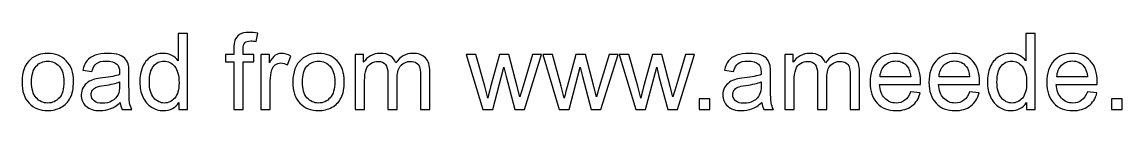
# Model space of a CAD drawing. Header units: millimetres. Extents: x -757 to 1128, y -558 to 127.
# Drawn here: x 212.5 to 667.1, y -557.7 to -525.4 of the extents above; entities that cross this region are included whole.
import ezdxf

# ---------------------------------------------------------------- set-up
doc = ezdxf.new("R2010")
doc.units = ezdxf.units.MM
doc.header["$MEASUREMENT"] = 0
doc.layers.add('Layer 1', color=7, linetype='Continuous')

msp = doc.modelspace()

# ---------------------------------------------------------------- linework, layer by layer
at = {"layer": 'Layer 1', "color": 250}
for points, knots in [([(277.2852, -557.258), (277.2852, -557.258), (277.2852, -554.3763), (277.2852, -554.3763), (277.2852, -554.3763), (275.848, -556.616), (273.7323, -557.7395), (270.9381, -557.7395), (270.9381, -557.7395), (269.1288, -557.7395), (267.4654, -557.2434), (265.9552, -556.2439), (265.9552, -556.2439), (264.4377, -555.2517), (263.2632, -553.8583), (262.4242, -552.0781), (262.4242, -552.0781), (261.5925, -550.2907), (261.1766, -548.2407), (261.1766, -545.9207), (261.1766, -545.9207), (261.1766, -543.6591), (261.556, -541.609), (262.3074, -539.7632), (262.3074, -539.7632), (263.0662, -537.9247), (264.197, -536.5094), (265.7072, -535.5318), (265.7072, -535.5318), (267.2101, -534.5469), (268.9026, -534.0581), (270.763, -534.0581), (270.763, -534.0581), (272.1346, -534.0581), (273.3529, -534.3499), (274.4181, -534.9263), (274.4181, -534.9263), (275.4832, -535.5026), (276.3514, -536.2614), (277.0226, -537.1879), (277.0226, -537.1879), (277.0226, -537.1879), (277.0226, -525.9162), (277.0226, -525.9162), (277.0226, -525.9162), (277.0226, -525.9162), (280.8747, -525.9162), (280.8747, -525.9162), (280.8747, -525.9162), (280.8747, -525.9162), (280.8747, -557.258), (280.8747, -557.258), (280.8747, -557.258), (280.8747, -557.258), (277.2852, -557.258), (277.2852, -557.258)], [0, 0, 0, 0, 0.06666667, 0.06666667, 0.06666667, 0.06666667, 0.13333333, 0.13333333, 0.13333333, 0.13333333, 0.2, 0.2, 0.2, 0.2, 0.26666667, 0.26666667, 0.26666667, 0.26666667, 0.33333333, 0.33333333, 0.33333333, 0.33333333, 0.4, 0.4, 0.4, 0.4, 0.46666667, 0.46666667, 0.46666667, 0.46666667, 0.53333333, 0.53333333, 0.53333333, 0.53333333, 0.6, 0.6, 0.6, 0.6, 0.66666667, 0.66666667, 0.66666667, 0.66666667, 0.73333333, 0.73333333, 0.73333333, 0.73333333, 0.8, 0.8, 0.8, 0.8, 0.86666667, 0.86666667, 0.86666667, 0.86666667, 1, 1, 1, 1]), ([(300.0474, -557.258), (300.0474, -557.258), (300.0474, -537.5162), (300.0474, -537.5162), (300.0474, -537.5162), (300.0474, -537.5162), (296.6331, -537.5162), (296.6331, -537.5162), (296.6331, -537.5162), (296.6331, -537.5162), (296.6331, -534.5396), (296.6331, -534.5396), (296.6331, -534.5396), (296.6331, -534.5396), (300.0474, -534.5396), (300.0474, -534.5396), (300.0474, -534.5396), (300.0474, -534.5396), (300.0474, -532.1321), (300.0474, -532.1321), (300.0474, -532.1321), (300.0474, -530.6073), (300.1787, -529.4765), (300.4486, -528.7396), (300.4486, -528.7396), (300.8207, -527.7474), (301.4627, -526.9376), (302.3966, -526.3175), (302.3966, -526.3175), (303.3231, -525.6974), (304.629, -525.391), (306.307, -525.391), (306.307, -525.391), (307.394, -525.391), (308.5905, -525.5223), (309.9037, -525.7776), (309.9037, -525.7776), (309.9037, -525.7776), (309.3273, -529.1482), (309.3273, -529.1482), (309.3273, -529.1482), (308.5248, -529.0096), (307.7734, -528.9366), (307.0584, -528.9366), (307.0584, -528.9366), (305.8911, -528.9366), (305.0667, -529.1847), (304.5779, -529.6808), (304.5779, -529.6808), (304.0964, -530.1769), (303.8557, -531.1034), (303.8557, -532.4604), (303.8557, -532.4604), (303.8557, -532.4604), (303.8557, -534.5396), (303.8557, -534.5396), (303.8557, -534.5396), (303.8557, -534.5396), (308.2768, -534.5396), (308.2768, -534.5396), (308.2768, -534.5396), (308.2768, -534.5396), (308.2768, -537.5162), (308.2768, -537.5162), (308.2768, -537.5162), (308.2768, -537.5162), (303.8994, -537.5162), (303.8994, -537.5162), (303.8994, -537.5162), (303.8994, -537.5162), (303.8994, -557.258), (303.8994, -557.258), (303.8994, -557.258), (303.8994, -557.258), (300.0474, -557.258), (300.0474, -557.258)], [0, 0, 0, 0, 0.05, 0.05, 0.05, 0.05, 0.1, 0.1, 0.1, 0.1, 0.15, 0.15, 0.15, 0.15, 0.2, 0.2, 0.2, 0.2, 0.25, 0.25, 0.25, 0.25, 0.3, 0.3, 0.3, 0.3, 0.35, 0.35, 0.35, 0.35, 0.4, 0.4, 0.4, 0.4, 0.45, 0.45, 0.45, 0.45, 0.5, 0.5, 0.5, 0.5, 0.55, 0.55, 0.55, 0.55, 0.6, 0.6, 0.6, 0.6, 0.65, 0.65, 0.65, 0.65, 0.7, 0.7, 0.7, 0.7, 0.75, 0.75, 0.75, 0.75, 0.8, 0.8, 0.8, 0.8, 0.85, 0.85, 0.85, 0.85, 0.9, 0.9, 0.9, 0.9, 1, 1, 1, 1]), ([(627.5817, -557.258), (627.5817, -557.258), (627.5817, -554.3763), (627.5817, -554.3763), (627.5817, -554.3763), (626.1445, -556.616), (624.0288, -557.7395), (621.2346, -557.7395), (621.2346, -557.7395), (619.4253, -557.7395), (617.7619, -557.2434), (616.2517, -556.2439), (616.2517, -556.2439), (614.7342, -555.2517), (613.5597, -553.8583), (612.7207, -552.0781), (612.7207, -552.0781), (611.889, -550.2907), (611.4731, -548.2407), (611.4731, -545.9207), (611.4731, -545.9207), (611.4731, -543.6591), (611.8525, -541.609), (612.6039, -539.7632), (612.6039, -539.7632), (613.3627, -537.9247), (614.4935, -536.5094), (616.0037, -535.5318), (616.0037, -535.5318), (617.5066, -534.5469), (619.1991, -534.0581), (621.0595, -534.0581), (621.0595, -534.0581), (622.4311, -534.0581), (623.6494, -534.3499), (624.7146, -534.9263), (624.7146, -534.9263), (625.7797, -535.5026), (626.6479, -536.2614), (627.3191, -537.1879), (627.3191, -537.1879), (627.3191, -537.1879), (627.3191, -525.9162), (627.3191, -525.9162), (627.3191, -525.9162), (627.3191, -525.9162), (631.1712, -525.9162), (631.1712, -525.9162), (631.1712, -525.9162), (631.1712, -525.9162), (631.1712, -557.258), (631.1712, -557.258), (631.1712, -557.258), (631.1712, -557.258), (627.5817, -557.258), (627.5817, -557.258)], [0, 0, 0, 0, 0.06666667, 0.06666667, 0.06666667, 0.06666667, 0.13333333, 0.13333333, 0.13333333, 0.13333333, 0.2, 0.2, 0.2, 0.2, 0.26666667, 0.26666667, 0.26666667, 0.26666667, 0.33333333, 0.33333333, 0.33333333, 0.33333333, 0.4, 0.4, 0.4, 0.4, 0.46666667, 0.46666667, 0.46666667, 0.46666667, 0.53333333, 0.53333333, 0.53333333, 0.53333333, 0.6, 0.6, 0.6, 0.6, 0.66666667, 0.66666667, 0.66666667, 0.66666667, 0.73333333, 0.73333333, 0.73333333, 0.73333333, 0.8, 0.8, 0.8, 0.8, 0.86666667, 0.86666667, 0.86666667, 0.86666667, 1, 1, 1, 1]), ([(212.486, -545.8988), (212.486, -541.7039), (213.6533, -538.5959), (215.9952, -536.5751), (215.9952, -536.5751), (217.9431, -534.8971), (220.3288, -534.0581), (223.1375, -534.0581), (223.1375, -534.0581), (226.2528, -534.0581), (228.8062, -535.0795), (230.7906, -537.1222), (230.7906, -537.1222), (232.7677, -539.1577), (233.7599, -541.9811), (233.7599, -545.5778), (233.7599, -545.5778), (233.7599, -548.496), (233.3222, -550.7868), (232.4467, -552.4575), (232.4467, -552.4575), (231.5712, -554.1282), (230.2945, -555.4268), (228.6165, -556.3533), (228.6165, -556.3533), (226.9458, -557.2799), (225.1146, -557.7395), (223.1375, -557.7395), (223.1375, -557.7395), (219.9567, -557.7395), (217.3886, -556.7254), (215.4261, -554.69), (215.4261, -554.69), (213.4636, -552.6545), (212.486, -549.7217), (212.486, -545.8988)], [0, 0, 0, 0, 0.1, 0.1, 0.1, 0.1, 0.2, 0.2, 0.2, 0.2, 0.3, 0.3, 0.3, 0.3, 0.4, 0.4, 0.4, 0.4, 0.5, 0.5, 0.5, 0.5, 0.6, 0.6, 0.6, 0.6, 0.7, 0.7, 0.7, 0.7, 0.8, 0.8, 0.8, 0.8, 1, 1, 1, 1]), ([(253.115, -554.4127), (251.6851, -555.6311), (250.3062, -556.4847), (248.9857, -556.9881), (248.9857, -556.9881), (247.6652, -557.4915), (246.2499, -557.7395), (244.7324, -557.7395), (244.7324, -557.7395), (242.2373, -557.7395), (240.3186, -557.134), (238.9762, -555.9156), (238.9762, -555.9156), (237.6338, -554.7046), (236.9626, -553.1506), (236.9626, -551.261), (236.9626, -551.261), (236.9626, -550.1521), (237.218, -549.138), (237.7214, -548.2188), (237.7214, -548.2188), (238.2321, -547.2996), (238.896, -546.57), (239.7131, -546.0155), (239.7131, -546.0155), (240.5375, -545.4611), (241.4567, -545.0379), (242.4854, -544.7534), (242.4854, -544.7534), (243.2441, -544.5564), (244.3895, -544.3667), (245.9143, -544.177), (245.9143, -544.177), (249.0222, -543.8123), (251.3203, -543.3672), (252.7867, -542.8566), (252.7867, -542.8566), (252.8013, -542.3313), (252.8086, -541.9957), (252.8086, -541.8571), (252.8086, -541.8571), (252.8086, -540.2958), (252.4438, -539.1942), (251.7143, -538.5522), (251.7143, -538.5522), (250.7294, -537.684), (249.263, -537.2536), (247.3223, -537.2536), (247.3223, -537.2536), (245.5058, -537.2536), (244.1634, -537.5746), (243.3025, -538.2093), (243.3025, -538.2093), (242.4343, -538.844), (241.7996, -539.9675), (241.3838, -541.5871), (241.3838, -541.5871), (241.3838, -541.5871), (237.6192, -541.0618), (237.6192, -541.0618), (237.6192, -541.0618), (237.9621, -539.4495), (238.5239, -538.1436), (239.3118, -537.1514), (239.3118, -537.1514), (240.0997, -536.1592), (241.2378, -535.4005), (242.7261, -534.8606), (242.7261, -534.8606), (244.2071, -534.328), (245.9362, -534.0581), (247.8914, -534.0581), (247.8914, -534.0581), (249.832, -534.0581), (251.4152, -534.2843), (252.6335, -534.7439), (252.6335, -534.7439), (253.8446, -535.2035), (254.7419, -535.7726), (255.311, -536.4656), (255.311, -536.4656), (255.88, -537.1587), (256.2813, -538.0342), (256.5148, -539.092), (256.5148, -539.092), (256.6388, -539.7486), (256.7044, -540.9305), (256.7044, -542.6304), (256.7044, -542.6304), (256.7044, -542.6304), (256.7044, -547.7373), (256.7044, -547.7373), (256.7044, -547.7373), (256.7044, -551.3048), (256.7847, -553.5591), (256.9452, -554.5149), (256.9452, -554.5149), (257.0984, -555.4706), (257.4194, -556.3825), (257.8863, -557.258), (257.8863, -557.258), (257.8863, -557.258), (253.8592, -557.258), (253.8592, -557.258), (253.8592, -557.258), (253.4725, -556.4482), (253.2245, -555.4998), (253.115, -554.4127)], [0, 0, 0, 0, 0.03571429, 0.03571429, 0.03571429, 0.03571429, 0.07142857, 0.07142857, 0.07142857, 0.07142857, 0.10714286, 0.10714286, 0.10714286, 0.10714286, 0.14285714, 0.14285714, 0.14285714, 0.14285714, 0.17857143, 0.17857143, 0.17857143, 0.17857143, 0.21428571, 0.21428571, 0.21428571, 0.21428571, 0.25, 0.25, 0.25, 0.25, 0.28571429, 0.28571429, 0.28571429, 0.28571429, 0.32142857, 0.32142857, 0.32142857, 0.32142857, 0.35714286, 0.35714286, 0.35714286, 0.35714286, 0.39285714, 0.39285714, 0.39285714, 0.39285714, 0.42857143, 0.42857143, 0.42857143, 0.42857143, 0.46428571, 0.46428571, 0.46428571, 0.46428571, 0.5, 0.5, 0.5, 0.5, 0.53571429, 0.53571429, 0.53571429, 0.53571429, 0.57142857, 0.57142857, 0.57142857, 0.57142857, 0.60714286, 0.60714286, 0.60714286, 0.60714286, 0.64285714, 0.64285714, 0.64285714, 0.64285714, 0.67857143, 0.67857143, 0.67857143, 0.67857143, 0.71428571, 0.71428571, 0.71428571, 0.71428571, 0.75, 0.75, 0.75, 0.75, 0.78571429, 0.78571429, 0.78571429, 0.78571429, 0.82142857, 0.82142857, 0.82142857, 0.82142857, 0.85714286, 0.85714286, 0.85714286, 0.85714286, 0.89285714, 0.89285714, 0.89285714, 0.89285714, 0.92857143, 0.92857143, 0.92857143, 0.92857143, 1, 1, 1, 1]), ([(311.2461, -557.258), (311.2461, -557.258), (311.2461, -534.5396), (311.2461, -534.5396), (311.2461, -534.5396), (311.2461, -534.5396), (314.7042, -534.5396), (314.7042, -534.5396), (314.7042, -534.5396), (314.7042, -534.5396), (314.7042, -538.0196), (314.7042, -538.0196), (314.7042, -538.0196), (315.5869, -536.4073), (316.404, -535.3421), (317.1555, -534.8314), (317.1555, -534.8314), (317.9069, -534.3134), (318.7313, -534.0581), (319.6287, -534.0581), (319.6287, -534.0581), (320.9273, -534.0581), (322.2478, -534.4666), (323.5902, -535.2765), (323.5902, -535.2765), (323.5902, -535.2765), (322.2186, -538.8294), (322.2186, -538.8294), (322.2186, -538.8294), (321.2848, -538.3041), (320.3509, -538.0415), (319.4171, -538.0415), (319.4171, -538.0415), (318.5781, -538.0415), (317.8267, -538.2968), (317.1628, -538.8002), (317.1628, -538.8002), (316.4989, -539.3036), (316.0247, -540.004), (315.7401, -540.9013), (315.7401, -540.9013), (315.3097, -542.2656), (315.0981, -543.7612), (315.0981, -545.3881), (315.0981, -545.3881), (315.0981, -545.3881), (315.0981, -557.258), (315.0981, -557.258), (315.0981, -557.258), (315.0981, -557.258), (311.2461, -557.258), (311.2461, -557.258)], [0, 0, 0, 0, 0.07142857, 0.07142857, 0.07142857, 0.07142857, 0.14285714, 0.14285714, 0.14285714, 0.14285714, 0.21428571, 0.21428571, 0.21428571, 0.21428571, 0.28571429, 0.28571429, 0.28571429, 0.28571429, 0.35714286, 0.35714286, 0.35714286, 0.35714286, 0.42857143, 0.42857143, 0.42857143, 0.42857143, 0.5, 0.5, 0.5, 0.5, 0.57142857, 0.57142857, 0.57142857, 0.57142857, 0.64285714, 0.64285714, 0.64285714, 0.64285714, 0.71428571, 0.71428571, 0.71428571, 0.71428571, 0.78571429, 0.78571429, 0.78571429, 0.78571429, 0.85714286, 0.85714286, 0.85714286, 0.85714286, 1, 1, 1, 1]), ([(324.4218, -545.8988), (324.4218, -541.7039), (325.5891, -538.5959), (327.931, -536.5751), (327.931, -536.5751), (329.8789, -534.8971), (332.2646, -534.0581), (335.0733, -534.0581), (335.0733, -534.0581), (338.1886, -534.0581), (340.742, -535.0795), (342.7264, -537.1222), (342.7264, -537.1222), (344.7035, -539.1577), (345.6957, -541.9811), (345.6957, -545.5778), (345.6957, -545.5778), (345.6957, -548.496), (345.258, -550.7868), (344.3825, -552.4575), (344.3825, -552.4575), (343.507, -554.1282), (342.2303, -555.4268), (340.5523, -556.3533), (340.5523, -556.3533), (338.8816, -557.2799), (337.0504, -557.7395), (335.0733, -557.7395), (335.0733, -557.7395), (331.8925, -557.7395), (329.3244, -556.7254), (327.3619, -554.69), (327.3619, -554.69), (325.3994, -552.6545), (324.4218, -549.7217), (324.4218, -545.8988)], [0, 0, 0, 0, 0.1, 0.1, 0.1, 0.1, 0.2, 0.2, 0.2, 0.2, 0.3, 0.3, 0.3, 0.3, 0.4, 0.4, 0.4, 0.4, 0.5, 0.5, 0.5, 0.5, 0.6, 0.6, 0.6, 0.6, 0.7, 0.7, 0.7, 0.7, 0.8, 0.8, 0.8, 0.8, 1, 1, 1, 1]), ([(350.2116, -557.258), (350.2116, -557.258), (350.2116, -534.5396), (350.2116, -534.5396), (350.2116, -534.5396), (350.2116, -534.5396), (353.6697, -534.5396), (353.6697, -534.5396), (353.6697, -534.5396), (353.6697, -534.5396), (353.6697, -537.7497), (353.6697, -537.7497), (353.6697, -537.7497), (354.3774, -536.6407), (355.3258, -535.7434), (356.5077, -535.0722), (356.5077, -535.0722), (357.6896, -534.3937), (359.032, -534.0581), (360.5422, -534.0581), (360.5422, -534.0581), (362.2201, -534.0581), (363.599, -534.4083), (364.6715, -535.1014), (364.6715, -535.1014), (365.7439, -535.8017), (366.5026, -536.772), (366.9404, -538.0269), (366.9404, -538.0269), (368.7497, -535.3786), (371.0916, -534.0581), (373.9806, -534.0581), (373.9806, -534.0581), (376.2422, -534.0581), (377.9859, -534.6782), (379.1969, -535.9258), (379.1969, -535.9258), (380.4153, -537.1733), (381.0281, -539.092), (381.0281, -541.682), (381.0281, -541.682), (381.0281, -541.682), (381.0281, -557.258), (381.0281, -557.258), (381.0281, -557.258), (381.0281, -557.258), (377.1761, -557.258), (377.1761, -557.258), (377.1761, -557.258), (377.1761, -557.258), (377.1761, -542.9587), (377.1761, -542.9587), (377.1761, -542.9587), (377.1761, -541.4266), (377.0447, -540.3177), (376.7967, -539.6392), (376.7967, -539.6392), (376.5486, -538.9607), (376.0963, -538.4208), (375.4324, -538.005), (375.4324, -538.005), (374.7758, -537.5892), (374.0025, -537.3849), (373.1197, -537.3849), (373.1197, -537.3849), (371.5147, -537.3849), (370.1869, -537.9175), (369.129, -538.9753), (369.129, -538.9753), (368.0712, -540.0405), (367.5459, -541.7403), (367.5459, -544.0749), (367.5459, -544.0749), (367.5459, -544.0749), (367.5459, -557.258), (367.5459, -557.258), (367.5459, -557.258), (367.5459, -557.258), (363.6939, -557.258), (363.6939, -557.258), (363.6939, -557.258), (363.6939, -557.258), (363.6939, -542.5137), (363.6939, -542.5137), (363.6939, -542.5137), (363.6939, -540.8065), (363.3801, -539.5225), (362.7527, -538.6689), (362.7527, -538.6689), (362.1253, -537.8153), (361.0966, -537.3849), (359.674, -537.3849), (359.674, -537.3849), (358.5943, -537.3849), (357.5948, -537.6694), (356.6755, -538.2385), (356.6755, -538.2385), (355.7563, -538.8075), (355.0924, -539.6392), (354.6765, -540.7408), (354.6765, -540.7408), (354.268, -541.8352), (354.0637, -543.4183), (354.0637, -545.483), (354.0637, -545.483), (354.0637, -545.483), (354.0637, -557.258), (354.0637, -557.258), (354.0637, -557.258), (354.0637, -557.258), (350.2116, -557.258), (350.2116, -557.258)], [0, 0, 0, 0, 0.03448276, 0.03448276, 0.03448276, 0.03448276, 0.06896552, 0.06896552, 0.06896552, 0.06896552, 0.10344828, 0.10344828, 0.10344828, 0.10344828, 0.13793103, 0.13793103, 0.13793103, 0.13793103, 0.17241379, 0.17241379, 0.17241379, 0.17241379, 0.20689655, 0.20689655, 0.20689655, 0.20689655, 0.24137931, 0.24137931, 0.24137931, 0.24137931, 0.27586207, 0.27586207, 0.27586207, 0.27586207, 0.31034483, 0.31034483, 0.31034483, 0.31034483, 0.34482759, 0.34482759, 0.34482759, 0.34482759, 0.37931034, 0.37931034, 0.37931034, 0.37931034, 0.4137931, 0.4137931, 0.4137931, 0.4137931, 0.44827586, 0.44827586, 0.44827586, 0.44827586, 0.48275862, 0.48275862, 0.48275862, 0.48275862, 0.51724138, 0.51724138, 0.51724138, 0.51724138, 0.55172414, 0.55172414, 0.55172414, 0.55172414, 0.5862069, 0.5862069, 0.5862069, 0.5862069, 0.62068966, 0.62068966, 0.62068966, 0.62068966, 0.65517241, 0.65517241, 0.65517241, 0.65517241, 0.68965517, 0.68965517, 0.68965517, 0.68965517, 0.72413793, 0.72413793, 0.72413793, 0.72413793, 0.75862069, 0.75862069, 0.75862069, 0.75862069, 0.79310345, 0.79310345, 0.79310345, 0.79310345, 0.82758621, 0.82758621, 0.82758621, 0.82758621, 0.86206897, 0.86206897, 0.86206897, 0.86206897, 0.89655172, 0.89655172, 0.89655172, 0.89655172, 0.93103448, 0.93103448, 0.93103448, 0.93103448, 1, 1, 1, 1]), ([(402.9221, -557.258), (402.9221, -557.258), (396.0569, -534.5396), (396.0569, -534.5396), (396.0569, -534.5396), (396.0569, -534.5396), (400.0841, -534.5396), (400.0841, -534.5396), (400.0841, -534.5396), (400.0841, -534.5396), (403.71, -547.6497), (403.71, -547.6497), (403.71, -547.6497), (403.71, -547.6497), (404.994, -552.5305), (404.994, -552.5305), (404.994, -552.5305), (405.0451, -552.2897), (405.439, -550.7285), (406.1686, -547.8467), (406.1686, -547.8467), (406.1686, -547.8467), (409.7653, -534.5396), (409.7653, -534.5396), (409.7653, -534.5396), (409.7653, -534.5396), (413.7122, -534.5396), (413.7122, -534.5396), (413.7122, -534.5396), (413.7122, -534.5396), (417.1338, -547.73), (417.1338, -547.73), (417.1338, -547.73), (417.1338, -547.73), (418.25, -552.0563), (418.25, -552.0563), (418.25, -552.0563), (418.25, -552.0563), (419.556, -547.6716), (419.556, -547.6716), (419.556, -547.6716), (419.556, -547.6716), (423.481, -534.5396), (423.481, -534.5396), (423.481, -534.5396), (423.481, -534.5396), (427.2236, -534.5396), (427.2236, -534.5396), (427.2236, -534.5396), (427.2236, -534.5396), (420.0958, -557.258), (420.0958, -557.258), (420.0958, -557.258), (420.0958, -557.258), (416.1124, -557.258), (416.1124, -557.258), (416.1124, -557.258), (416.1124, -557.258), (412.5084, -543.6664), (412.5084, -543.6664), (412.5084, -543.6664), (412.5084, -543.6664), (411.5965, -539.7778), (411.5965, -539.7778), (411.5965, -539.7778), (411.5965, -539.7778), (407.0003, -557.258), (407.0003, -557.258), (407.0003, -557.258), (407.0003, -557.258), (402.9221, -557.258), (402.9221, -557.258)], [0, 0, 0, 0, 0.05263158, 0.05263158, 0.05263158, 0.05263158, 0.10526316, 0.10526316, 0.10526316, 0.10526316, 0.15789474, 0.15789474, 0.15789474, 0.15789474, 0.21052632, 0.21052632, 0.21052632, 0.21052632, 0.26315789, 0.26315789, 0.26315789, 0.26315789, 0.31578947, 0.31578947, 0.31578947, 0.31578947, 0.36842105, 0.36842105, 0.36842105, 0.36842105, 0.42105263, 0.42105263, 0.42105263, 0.42105263, 0.47368421, 0.47368421, 0.47368421, 0.47368421, 0.52631579, 0.52631579, 0.52631579, 0.52631579, 0.57894737, 0.57894737, 0.57894737, 0.57894737, 0.63157895, 0.63157895, 0.63157895, 0.63157895, 0.68421053, 0.68421053, 0.68421053, 0.68421053, 0.73684211, 0.73684211, 0.73684211, 0.73684211, 0.78947368, 0.78947368, 0.78947368, 0.78947368, 0.84210526, 0.84210526, 0.84210526, 0.84210526, 0.89473684, 0.89473684, 0.89473684, 0.89473684, 1, 1, 1, 1]), ([(434.5338, -557.258), (434.5338, -557.258), (427.6686, -534.5396), (427.6686, -534.5396), (427.6686, -534.5396), (427.6686, -534.5396), (431.6958, -534.5396), (431.6958, -534.5396), (431.6958, -534.5396), (431.6958, -534.5396), (435.3217, -547.6497), (435.3217, -547.6497), (435.3217, -547.6497), (435.3217, -547.6497), (436.6057, -552.5305), (436.6057, -552.5305), (436.6057, -552.5305), (436.6568, -552.2897), (437.0507, -550.7285), (437.7803, -547.8467), (437.7803, -547.8467), (437.7803, -547.8467), (441.377, -534.5396), (441.377, -534.5396), (441.377, -534.5396), (441.377, -534.5396), (445.3239, -534.5396), (445.3239, -534.5396), (445.3239, -534.5396), (445.3239, -534.5396), (448.7455, -547.73), (448.7455, -547.73), (448.7455, -547.73), (448.7455, -547.73), (449.8617, -552.0563), (449.8617, -552.0563), (449.8617, -552.0563), (449.8617, -552.0563), (451.1677, -547.6716), (451.1677, -547.6716), (451.1677, -547.6716), (451.1677, -547.6716), (455.0927, -534.5396), (455.0927, -534.5396), (455.0927, -534.5396), (455.0927, -534.5396), (458.8353, -534.5396), (458.8353, -534.5396), (458.8353, -534.5396), (458.8353, -534.5396), (451.7075, -557.258), (451.7075, -557.258), (451.7075, -557.258), (451.7075, -557.258), (447.7241, -557.258), (447.7241, -557.258), (447.7241, -557.258), (447.7241, -557.258), (444.1201, -543.6664), (444.1201, -543.6664), (444.1201, -543.6664), (444.1201, -543.6664), (443.2082, -539.7778), (443.2082, -539.7778), (443.2082, -539.7778), (443.2082, -539.7778), (438.612, -557.258), (438.612, -557.258), (438.612, -557.258), (438.612, -557.258), (434.5338, -557.258), (434.5338, -557.258)], [0, 0, 0, 0, 0.05263158, 0.05263158, 0.05263158, 0.05263158, 0.10526316, 0.10526316, 0.10526316, 0.10526316, 0.15789474, 0.15789474, 0.15789474, 0.15789474, 0.21052632, 0.21052632, 0.21052632, 0.21052632, 0.26315789, 0.26315789, 0.26315789, 0.26315789, 0.31578947, 0.31578947, 0.31578947, 0.31578947, 0.36842105, 0.36842105, 0.36842105, 0.36842105, 0.42105263, 0.42105263, 0.42105263, 0.42105263, 0.47368421, 0.47368421, 0.47368421, 0.47368421, 0.52631579, 0.52631579, 0.52631579, 0.52631579, 0.57894737, 0.57894737, 0.57894737, 0.57894737, 0.63157895, 0.63157895, 0.63157895, 0.63157895, 0.68421053, 0.68421053, 0.68421053, 0.68421053, 0.73684211, 0.73684211, 0.73684211, 0.73684211, 0.78947368, 0.78947368, 0.78947368, 0.78947368, 0.84210526, 0.84210526, 0.84210526, 0.84210526, 0.89473684, 0.89473684, 0.89473684, 0.89473684, 1, 1, 1, 1]), ([(466.1455, -557.258), (466.1455, -557.258), (459.2803, -534.5396), (459.2803, -534.5396), (459.2803, -534.5396), (459.2803, -534.5396), (463.3075, -534.5396), (463.3075, -534.5396), (463.3075, -534.5396), (463.3075, -534.5396), (466.9334, -547.6497), (466.9334, -547.6497), (466.9334, -547.6497), (466.9334, -547.6497), (468.2174, -552.5305), (468.2174, -552.5305), (468.2174, -552.5305), (468.2685, -552.2897), (468.6624, -550.7285), (469.392, -547.8467), (469.392, -547.8467), (469.392, -547.8467), (472.9887, -534.5396), (472.9887, -534.5396), (472.9887, -534.5396), (472.9887, -534.5396), (476.9356, -534.5396), (476.9356, -534.5396), (476.9356, -534.5396), (476.9356, -534.5396), (480.3572, -547.73), (480.3572, -547.73), (480.3572, -547.73), (480.3572, -547.73), (481.4734, -552.0563), (481.4734, -552.0563), (481.4734, -552.0563), (481.4734, -552.0563), (482.7794, -547.6716), (482.7794, -547.6716), (482.7794, -547.6716), (482.7794, -547.6716), (486.7044, -534.5396), (486.7044, -534.5396), (486.7044, -534.5396), (486.7044, -534.5396), (490.447, -534.5396), (490.447, -534.5396), (490.447, -534.5396), (490.447, -534.5396), (483.3192, -557.258), (483.3192, -557.258), (483.3192, -557.258), (483.3192, -557.258), (479.3358, -557.258), (479.3358, -557.258), (479.3358, -557.258), (479.3358, -557.258), (475.7318, -543.6664), (475.7318, -543.6664), (475.7318, -543.6664), (475.7318, -543.6664), (474.8199, -539.7778), (474.8199, -539.7778), (474.8199, -539.7778), (474.8199, -539.7778), (470.2237, -557.258), (470.2237, -557.258), (470.2237, -557.258), (470.2237, -557.258), (466.1455, -557.258), (466.1455, -557.258)], [0, 0, 0, 0, 0.05263158, 0.05263158, 0.05263158, 0.05263158, 0.10526316, 0.10526316, 0.10526316, 0.10526316, 0.15789474, 0.15789474, 0.15789474, 0.15789474, 0.21052632, 0.21052632, 0.21052632, 0.21052632, 0.26315789, 0.26315789, 0.26315789, 0.26315789, 0.31578947, 0.31578947, 0.31578947, 0.31578947, 0.36842105, 0.36842105, 0.36842105, 0.36842105, 0.42105263, 0.42105263, 0.42105263, 0.42105263, 0.47368421, 0.47368421, 0.47368421, 0.47368421, 0.52631579, 0.52631579, 0.52631579, 0.52631579, 0.57894737, 0.57894737, 0.57894737, 0.57894737, 0.63157895, 0.63157895, 0.63157895, 0.63157895, 0.68421053, 0.68421053, 0.68421053, 0.68421053, 0.73684211, 0.73684211, 0.73684211, 0.73684211, 0.78947368, 0.78947368, 0.78947368, 0.78947368, 0.84210526, 0.84210526, 0.84210526, 0.84210526, 0.89473684, 0.89473684, 0.89473684, 0.89473684, 1, 1, 1, 1]), ([(518.2577, -554.4127), (516.8278, -555.6311), (515.4489, -556.4847), (514.1284, -556.9881), (514.1284, -556.9881), (512.8079, -557.4915), (511.3926, -557.7395), (509.8751, -557.7395), (509.8751, -557.7395), (507.38, -557.7395), (505.4613, -557.134), (504.1189, -555.9156), (504.1189, -555.9156), (502.7765, -554.7046), (502.1053, -553.1506), (502.1053, -551.261), (502.1053, -551.261), (502.1053, -550.1521), (502.3607, -549.138), (502.8641, -548.2188), (502.8641, -548.2188), (503.3748, -547.2996), (504.0387, -546.57), (504.8558, -546.0155), (504.8558, -546.0155), (505.6802, -545.4611), (506.5994, -545.0379), (507.6281, -544.7534), (507.6281, -544.7534), (508.3868, -544.5564), (509.5322, -544.3667), (511.057, -544.177), (511.057, -544.177), (514.1649, -543.8123), (516.463, -543.3672), (517.9294, -542.8566), (517.9294, -542.8566), (517.944, -542.3313), (517.9513, -541.9957), (517.9513, -541.8571), (517.9513, -541.8571), (517.9513, -540.2958), (517.5865, -539.1942), (516.857, -538.5522), (516.857, -538.5522), (515.8721, -537.684), (514.4057, -537.2536), (512.465, -537.2536), (512.465, -537.2536), (510.6485, -537.2536), (509.3061, -537.5746), (508.4452, -538.2093), (508.4452, -538.2093), (507.577, -538.844), (506.9423, -539.9675), (506.5265, -541.5871), (506.5265, -541.5871), (506.5265, -541.5871), (502.7619, -541.0618), (502.7619, -541.0618), (502.7619, -541.0618), (503.1048, -539.4495), (503.6666, -538.1436), (504.4545, -537.1514), (504.4545, -537.1514), (505.2424, -536.1592), (506.3805, -535.4005), (507.8688, -534.8606), (507.8688, -534.8606), (509.3498, -534.328), (511.0789, -534.0581), (513.0341, -534.0581), (513.0341, -534.0581), (514.9747, -534.0581), (516.5579, -534.2843), (517.7762, -534.7439), (517.7762, -534.7439), (518.9873, -535.2035), (519.8846, -535.7726), (520.4537, -536.4656), (520.4537, -536.4656), (521.0227, -537.1587), (521.424, -538.0342), (521.6575, -539.092), (521.6575, -539.092), (521.7815, -539.7486), (521.8471, -540.9305), (521.8471, -542.6304), (521.8471, -542.6304), (521.8471, -542.6304), (521.8471, -547.7373), (521.8471, -547.7373), (521.8471, -547.7373), (521.8471, -551.3048), (521.9274, -553.5591), (522.0879, -554.5149), (522.0879, -554.5149), (522.2411, -555.4706), (522.5621, -556.3825), (523.029, -557.258), (523.029, -557.258), (523.029, -557.258), (519.0019, -557.258), (519.0019, -557.258), (519.0019, -557.258), (518.6152, -556.4482), (518.3672, -555.4998), (518.2577, -554.4127)], [0, 0, 0, 0, 0.03571429, 0.03571429, 0.03571429, 0.03571429, 0.07142857, 0.07142857, 0.07142857, 0.07142857, 0.10714286, 0.10714286, 0.10714286, 0.10714286, 0.14285714, 0.14285714, 0.14285714, 0.14285714, 0.17857143, 0.17857143, 0.17857143, 0.17857143, 0.21428571, 0.21428571, 0.21428571, 0.21428571, 0.25, 0.25, 0.25, 0.25, 0.28571429, 0.28571429, 0.28571429, 0.28571429, 0.32142857, 0.32142857, 0.32142857, 0.32142857, 0.35714286, 0.35714286, 0.35714286, 0.35714286, 0.39285714, 0.39285714, 0.39285714, 0.39285714, 0.42857143, 0.42857143, 0.42857143, 0.42857143, 0.46428571, 0.46428571, 0.46428571, 0.46428571, 0.5, 0.5, 0.5, 0.5, 0.53571429, 0.53571429, 0.53571429, 0.53571429, 0.57142857, 0.57142857, 0.57142857, 0.57142857, 0.60714286, 0.60714286, 0.60714286, 0.60714286, 0.64285714, 0.64285714, 0.64285714, 0.64285714, 0.67857143, 0.67857143, 0.67857143, 0.67857143, 0.71428571, 0.71428571, 0.71428571, 0.71428571, 0.75, 0.75, 0.75, 0.75, 0.78571429, 0.78571429, 0.78571429, 0.78571429, 0.82142857, 0.82142857, 0.82142857, 0.82142857, 0.85714286, 0.85714286, 0.85714286, 0.85714286, 0.89285714, 0.89285714, 0.89285714, 0.89285714, 0.92857143, 0.92857143, 0.92857143, 0.92857143, 1, 1, 1, 1]), ([(527.7638, -557.258), (527.7638, -557.258), (527.7638, -534.5396), (527.7638, -534.5396), (527.7638, -534.5396), (527.7638, -534.5396), (531.2219, -534.5396), (531.2219, -534.5396), (531.2219, -534.5396), (531.2219, -534.5396), (531.2219, -537.7497), (531.2219, -537.7497), (531.2219, -537.7497), (531.9296, -536.6407), (532.878, -535.7434), (534.0599, -535.0722), (534.0599, -535.0722), (535.2418, -534.3937), (536.5842, -534.0581), (538.0944, -534.0581), (538.0944, -534.0581), (539.7723, -534.0581), (541.1512, -534.4083), (542.2237, -535.1014), (542.2237, -535.1014), (543.2961, -535.8017), (544.0548, -536.772), (544.4926, -538.0269), (544.4926, -538.0269), (546.3019, -535.3786), (548.6438, -534.0581), (551.5328, -534.0581), (551.5328, -534.0581), (553.7944, -534.0581), (555.5381, -534.6782), (556.7491, -535.9258), (556.7491, -535.9258), (557.9675, -537.1733), (558.5803, -539.092), (558.5803, -541.682), (558.5803, -541.682), (558.5803, -541.682), (558.5803, -557.258), (558.5803, -557.258), (558.5803, -557.258), (558.5803, -557.258), (554.7283, -557.258), (554.7283, -557.258), (554.7283, -557.258), (554.7283, -557.258), (554.7283, -542.9587), (554.7283, -542.9587), (554.7283, -542.9587), (554.7283, -541.4266), (554.5969, -540.3177), (554.3489, -539.6392), (554.3489, -539.6392), (554.1008, -538.9607), (553.6485, -538.4208), (552.9846, -538.005), (552.9846, -538.005), (552.328, -537.5892), (551.5547, -537.3849), (550.6719, -537.3849), (550.6719, -537.3849), (549.0669, -537.3849), (547.7391, -537.9175), (546.6812, -538.9753), (546.6812, -538.9753), (545.6234, -540.0405), (545.0981, -541.7403), (545.0981, -544.0749), (545.0981, -544.0749), (545.0981, -544.0749), (545.0981, -557.258), (545.0981, -557.258), (545.0981, -557.258), (545.0981, -557.258), (541.2461, -557.258), (541.2461, -557.258), (541.2461, -557.258), (541.2461, -557.258), (541.2461, -542.5137), (541.2461, -542.5137), (541.2461, -542.5137), (541.2461, -540.8065), (540.9323, -539.5225), (540.3049, -538.6689), (540.3049, -538.6689), (539.6775, -537.8153), (538.6488, -537.3849), (537.2262, -537.3849), (537.2262, -537.3849), (536.1465, -537.3849), (535.147, -537.6694), (534.2277, -538.2385), (534.2277, -538.2385), (533.3085, -538.8075), (532.6446, -539.6392), (532.2287, -540.7408), (532.2287, -540.7408), (531.8202, -541.8352), (531.6159, -543.4183), (531.6159, -545.483), (531.6159, -545.483), (531.6159, -545.483), (531.6159, -557.258), (531.6159, -557.258), (531.6159, -557.258), (531.6159, -557.258), (527.7638, -557.258), (527.7638, -557.258)], [0, 0, 0, 0, 0.03448276, 0.03448276, 0.03448276, 0.03448276, 0.06896552, 0.06896552, 0.06896552, 0.06896552, 0.10344828, 0.10344828, 0.10344828, 0.10344828, 0.13793103, 0.13793103, 0.13793103, 0.13793103, 0.17241379, 0.17241379, 0.17241379, 0.17241379, 0.20689655, 0.20689655, 0.20689655, 0.20689655, 0.24137931, 0.24137931, 0.24137931, 0.24137931, 0.27586207, 0.27586207, 0.27586207, 0.27586207, 0.31034483, 0.31034483, 0.31034483, 0.31034483, 0.34482759, 0.34482759, 0.34482759, 0.34482759, 0.37931034, 0.37931034, 0.37931034, 0.37931034, 0.4137931, 0.4137931, 0.4137931, 0.4137931, 0.44827586, 0.44827586, 0.44827586, 0.44827586, 0.48275862, 0.48275862, 0.48275862, 0.48275862, 0.51724138, 0.51724138, 0.51724138, 0.51724138, 0.55172414, 0.55172414, 0.55172414, 0.55172414, 0.5862069, 0.5862069, 0.5862069, 0.5862069, 0.62068966, 0.62068966, 0.62068966, 0.62068966, 0.65517241, 0.65517241, 0.65517241, 0.65517241, 0.68965517, 0.68965517, 0.68965517, 0.68965517, 0.72413793, 0.72413793, 0.72413793, 0.72413793, 0.75862069, 0.75862069, 0.75862069, 0.75862069, 0.79310345, 0.79310345, 0.79310345, 0.79310345, 0.82758621, 0.82758621, 0.82758621, 0.82758621, 0.86206897, 0.86206897, 0.86206897, 0.86206897, 0.89655172, 0.89655172, 0.89655172, 0.89655172, 0.93103448, 0.93103448, 0.93103448, 0.93103448, 1, 1, 1, 1]), ([(579.7228, -549.9041), (579.7228, -549.9041), (583.7062, -550.4293), (583.7062, -550.4293), (583.7062, -550.4293), (583.0861, -552.742), (581.9261, -554.544), (580.2335, -555.8208), (580.2335, -555.8208), (578.5409, -557.0975), (576.3815, -557.7395), (573.7478, -557.7395), (573.7478, -557.7395), (570.4356, -557.7395), (567.8092, -556.7181), (565.8685, -554.6754), (565.8685, -554.6754), (563.9279, -552.6399), (562.9576, -549.7727), (562.9576, -546.0885), (562.9576, -546.0885), (562.9576, -542.2802), (563.9352, -539.3182), (565.8977, -537.2171), (565.8977, -537.2171), (567.8602, -535.1087), (570.4064, -534.0581), (573.5362, -534.0581), (573.5362, -534.0581), (576.5638, -534.0581), (579.037, -535.0868), (580.9558, -537.1514), (580.9558, -537.1514), (582.8745, -539.2161), (583.8375, -542.1197), (583.8375, -545.8623), (583.8375, -545.8623), (583.8375, -546.0885), (583.8302, -546.4314), (583.8156, -546.8837), (583.8156, -546.8837), (583.8156, -546.8837), (566.8972, -546.8837), (566.8972, -546.8837), (566.8972, -546.8837), (567.0431, -549.3715), (567.7435, -551.2829), (569.0129, -552.6034), (569.0129, -552.6034), (570.2751, -553.9239), (571.8582, -554.5878), (573.7478, -554.5878), (573.7478, -554.5878), (575.1558, -554.5878), (576.3596, -554.2157), (577.3518, -553.4716), (577.3518, -553.4716), (578.3513, -552.7275), (579.1392, -551.5383), (579.7228, -549.9041)], [0, 0, 0, 0, 0.0625, 0.0625, 0.0625, 0.0625, 0.125, 0.125, 0.125, 0.125, 0.1875, 0.1875, 0.1875, 0.1875, 0.25, 0.25, 0.25, 0.25, 0.3125, 0.3125, 0.3125, 0.3125, 0.375, 0.375, 0.375, 0.375, 0.4375, 0.4375, 0.4375, 0.4375, 0.5, 0.5, 0.5, 0.5, 0.5625, 0.5625, 0.5625, 0.5625, 0.625, 0.625, 0.625, 0.625, 0.6875, 0.6875, 0.6875, 0.6875, 0.75, 0.75, 0.75, 0.75, 0.8125, 0.8125, 0.8125, 0.8125, 0.875, 0.875, 0.875, 0.875, 1, 1, 1, 1]), ([(604.0681, -549.9041), (604.0681, -549.9041), (608.0515, -550.4293), (608.0515, -550.4293), (608.0515, -550.4293), (607.4314, -552.742), (606.2714, -554.544), (604.5788, -555.8208), (604.5788, -555.8208), (602.8862, -557.0975), (600.7268, -557.7395), (598.0931, -557.7395), (598.0931, -557.7395), (594.7809, -557.7395), (592.1545, -556.7181), (590.2138, -554.6754), (590.2138, -554.6754), (588.2732, -552.6399), (587.3029, -549.7727), (587.3029, -546.0885), (587.3029, -546.0885), (587.3029, -542.2802), (588.2805, -539.3182), (590.243, -537.2171), (590.243, -537.2171), (592.2055, -535.1087), (594.7517, -534.0581), (597.8815, -534.0581), (597.8815, -534.0581), (600.9091, -534.0581), (603.3823, -535.0868), (605.3011, -537.1514), (605.3011, -537.1514), (607.2198, -539.2161), (608.1828, -542.1197), (608.1828, -545.8623), (608.1828, -545.8623), (608.1828, -546.0885), (608.1755, -546.4314), (608.1609, -546.8837), (608.1609, -546.8837), (608.1609, -546.8837), (591.2425, -546.8837), (591.2425, -546.8837), (591.2425, -546.8837), (591.3884, -549.3715), (592.0888, -551.2829), (593.3582, -552.6034), (593.3582, -552.6034), (594.6204, -553.9239), (596.2035, -554.5878), (598.0931, -554.5878), (598.0931, -554.5878), (599.5011, -554.5878), (600.7049, -554.2157), (601.6971, -553.4716), (601.6971, -553.4716), (602.6966, -552.7275), (603.4845, -551.5383), (604.0681, -549.9041)], [0, 0, 0, 0, 0.0625, 0.0625, 0.0625, 0.0625, 0.125, 0.125, 0.125, 0.125, 0.1875, 0.1875, 0.1875, 0.1875, 0.25, 0.25, 0.25, 0.25, 0.3125, 0.3125, 0.3125, 0.3125, 0.375, 0.375, 0.375, 0.375, 0.4375, 0.4375, 0.4375, 0.4375, 0.5, 0.5, 0.5, 0.5, 0.5625, 0.5625, 0.5625, 0.5625, 0.625, 0.625, 0.625, 0.625, 0.6875, 0.6875, 0.6875, 0.6875, 0.75, 0.75, 0.75, 0.75, 0.8125, 0.8125, 0.8125, 0.8125, 0.875, 0.875, 0.875, 0.875, 1, 1, 1, 1]), ([(652.7587, -549.9041), (652.7587, -549.9041), (656.7421, -550.4293), (656.7421, -550.4293), (656.7421, -550.4293), (656.122, -552.742), (654.962, -554.544), (653.2694, -555.8208), (653.2694, -555.8208), (651.5768, -557.0975), (649.4174, -557.7395), (646.7837, -557.7395), (646.7837, -557.7395), (643.4715, -557.7395), (640.8451, -556.7181), (638.9044, -554.6754), (638.9044, -554.6754), (636.9638, -552.6399), (635.9935, -549.7727), (635.9935, -546.0885), (635.9935, -546.0885), (635.9935, -542.2802), (636.9711, -539.3182), (638.9336, -537.2171), (638.9336, -537.2171), (640.8961, -535.1087), (643.4423, -534.0581), (646.5721, -534.0581), (646.5721, -534.0581), (649.5997, -534.0581), (652.0729, -535.0868), (653.9917, -537.1514), (653.9917, -537.1514), (655.9104, -539.2161), (656.8734, -542.1197), (656.8734, -545.8623), (656.8734, -545.8623), (656.8734, -546.0885), (656.8661, -546.4314), (656.8515, -546.8837), (656.8515, -546.8837), (656.8515, -546.8837), (639.9331, -546.8837), (639.9331, -546.8837), (639.9331, -546.8837), (640.079, -549.3715), (640.7794, -551.2829), (642.0488, -552.6034), (642.0488, -552.6034), (643.311, -553.9239), (644.8941, -554.5878), (646.7837, -554.5878), (646.7837, -554.5878), (648.1917, -554.5878), (649.3955, -554.2157), (650.3877, -553.4716), (650.3877, -553.4716), (651.3872, -552.7275), (652.1751, -551.5383), (652.7587, -549.9041)], [0, 0, 0, 0, 0.0625, 0.0625, 0.0625, 0.0625, 0.125, 0.125, 0.125, 0.125, 0.1875, 0.1875, 0.1875, 0.1875, 0.25, 0.25, 0.25, 0.25, 0.3125, 0.3125, 0.3125, 0.3125, 0.375, 0.375, 0.375, 0.375, 0.4375, 0.4375, 0.4375, 0.4375, 0.5, 0.5, 0.5, 0.5, 0.5625, 0.5625, 0.5625, 0.5625, 0.625, 0.625, 0.625, 0.625, 0.6875, 0.6875, 0.6875, 0.6875, 0.75, 0.75, 0.75, 0.75, 0.8125, 0.8125, 0.8125, 0.8125, 0.875, 0.875, 0.875, 0.875, 1, 1, 1, 1]), ([(216.4256, -545.9061), (216.4256, -548.8097), (217.0603, -550.9838), (218.3298, -552.421), (218.3298, -552.421), (219.6065, -553.8656), (221.2042, -554.5878), (223.1375, -554.5878), (223.1375, -554.5878), (225.049, -554.5878), (226.6394, -553.8656), (227.9161, -552.4137), (227.9161, -552.4137), (229.1856, -550.9619), (229.8203, -548.7514), (229.8203, -545.7821), (229.8203, -545.7821), (229.8203, -542.9806), (229.1783, -540.8576), (227.9016, -539.4203), (227.9016, -539.4203), (226.6248, -537.9758), (225.0344, -537.2536), (223.1375, -537.2536), (223.1375, -537.2536), (221.2042, -537.2536), (219.6065, -537.9685), (218.3298, -539.4057), (218.3298, -539.4057), (217.0603, -540.843), (216.4256, -543.0098), (216.4256, -545.9061)], [0, 0, 0, 0, 0.11111111, 0.11111111, 0.11111111, 0.11111111, 0.22222222, 0.22222222, 0.22222222, 0.22222222, 0.33333333, 0.33333333, 0.33333333, 0.33333333, 0.44444444, 0.44444444, 0.44444444, 0.44444444, 0.55555556, 0.55555556, 0.55555556, 0.55555556, 0.66666667, 0.66666667, 0.66666667, 0.66666667, 0.77777778, 0.77777778, 0.77777778, 0.77777778, 1, 1, 1, 1]), ([(265.1162, -545.928), (265.1162, -548.8316), (265.7291, -550.9984), (266.962, -552.4356), (266.962, -552.4356), (268.1877, -553.8729), (269.6395, -554.5878), (271.3102, -554.5878), (271.3102, -554.5878), (272.9954, -554.5878), (274.4254, -553.902), (275.6073, -552.5305), (275.6073, -552.5305), (276.7818, -551.1589), (277.3728, -549.0651), (277.3728, -546.249), (277.3728, -546.249), (277.3728, -543.1557), (276.7745, -540.8795), (275.5708, -539.4276), (275.5708, -539.4276), (274.3743, -537.9758), (272.8933, -537.2536), (271.1351, -537.2536), (271.1351, -537.2536), (269.4206, -537.2536), (267.9907, -537.9466), (266.838, -539.3401), (266.838, -539.3401), (265.6926, -540.7335), (265.1162, -542.9295), (265.1162, -545.928)], [0, 0, 0, 0, 0.11111111, 0.11111111, 0.11111111, 0.11111111, 0.22222222, 0.22222222, 0.22222222, 0.22222222, 0.33333333, 0.33333333, 0.33333333, 0.33333333, 0.44444444, 0.44444444, 0.44444444, 0.44444444, 0.55555556, 0.55555556, 0.55555556, 0.55555556, 0.66666667, 0.66666667, 0.66666667, 0.66666667, 0.77777778, 0.77777778, 0.77777778, 0.77777778, 1, 1, 1, 1]), ([(328.3614, -545.9061), (328.3614, -548.8097), (328.9961, -550.9838), (330.2656, -552.421), (330.2656, -552.421), (331.5423, -553.8656), (333.14, -554.5878), (335.0733, -554.5878), (335.0733, -554.5878), (336.9848, -554.5878), (338.5752, -553.8656), (339.8519, -552.4137), (339.8519, -552.4137), (341.1214, -550.9619), (341.7561, -548.7514), (341.7561, -545.7821), (341.7561, -545.7821), (341.7561, -542.9806), (341.1141, -540.8576), (339.8374, -539.4203), (339.8374, -539.4203), (338.5606, -537.9758), (336.9702, -537.2536), (335.0733, -537.2536), (335.0733, -537.2536), (333.14, -537.2536), (331.5423, -537.9685), (330.2656, -539.4057), (330.2656, -539.4057), (328.9961, -540.843), (328.3614, -543.0098), (328.3614, -545.9061)], [0, 0, 0, 0, 0.11111111, 0.11111111, 0.11111111, 0.11111111, 0.22222222, 0.22222222, 0.22222222, 0.22222222, 0.33333333, 0.33333333, 0.33333333, 0.33333333, 0.44444444, 0.44444444, 0.44444444, 0.44444444, 0.55555556, 0.55555556, 0.55555556, 0.55555556, 0.66666667, 0.66666667, 0.66666667, 0.66666667, 0.77777778, 0.77777778, 0.77777778, 0.77777778, 1, 1, 1, 1]), ([(567.1161, -543.732), (567.1161, -543.732), (579.7666, -543.732), (579.7666, -543.732), (579.7666, -543.732), (579.5988, -541.8206), (579.11, -540.3906), (578.3148, -539.4349), (578.3148, -539.4349), (577.0964, -537.9539), (575.506, -537.2098), (573.5581, -537.2098), (573.5581, -537.2098), (571.7925, -537.2098), (570.3115, -537.8007), (569.1078, -538.9826), (569.1078, -538.9826), (567.9113, -540.1645), (567.2474, -541.7476), (567.1161, -543.732)], [0, 0, 0, 0, 0.16666667, 0.16666667, 0.16666667, 0.16666667, 0.33333333, 0.33333333, 0.33333333, 0.33333333, 0.5, 0.5, 0.5, 0.5, 0.66666667, 0.66666667, 0.66666667, 0.66666667, 1, 1, 1, 1]), ([(591.4614, -543.732), (591.4614, -543.732), (604.1119, -543.732), (604.1119, -543.732), (604.1119, -543.732), (603.9441, -541.8206), (603.4553, -540.3906), (602.6601, -539.4349), (602.6601, -539.4349), (601.4417, -537.9539), (599.8513, -537.2098), (597.9034, -537.2098), (597.9034, -537.2098), (596.1378, -537.2098), (594.6568, -537.8007), (593.4531, -538.9826), (593.4531, -538.9826), (592.2566, -540.1645), (591.5927, -541.7476), (591.4614, -543.732)], [0, 0, 0, 0, 0.16666667, 0.16666667, 0.16666667, 0.16666667, 0.33333333, 0.33333333, 0.33333333, 0.33333333, 0.5, 0.5, 0.5, 0.5, 0.66666667, 0.66666667, 0.66666667, 0.66666667, 1, 1, 1, 1]), ([(615.4127, -545.928), (615.4127, -548.8316), (616.0256, -550.9984), (617.2585, -552.4356), (617.2585, -552.4356), (618.4842, -553.8729), (619.936, -554.5878), (621.6067, -554.5878), (621.6067, -554.5878), (623.2919, -554.5878), (624.7219, -553.902), (625.9038, -552.5305), (625.9038, -552.5305), (627.0783, -551.1589), (627.6693, -549.0651), (627.6693, -546.249), (627.6693, -546.249), (627.6693, -543.1557), (627.071, -540.8795), (625.8673, -539.4276), (625.8673, -539.4276), (624.6708, -537.9758), (623.1898, -537.2536), (621.4316, -537.2536), (621.4316, -537.2536), (619.7171, -537.2536), (618.2872, -537.9466), (617.1345, -539.3401), (617.1345, -539.3401), (615.9891, -540.7335), (615.4127, -542.9295), (615.4127, -545.928)], [0, 0, 0, 0, 0.11111111, 0.11111111, 0.11111111, 0.11111111, 0.22222222, 0.22222222, 0.22222222, 0.22222222, 0.33333333, 0.33333333, 0.33333333, 0.33333333, 0.44444444, 0.44444444, 0.44444444, 0.44444444, 0.55555556, 0.55555556, 0.55555556, 0.55555556, 0.66666667, 0.66666667, 0.66666667, 0.66666667, 0.77777778, 0.77777778, 0.77777778, 0.77777778, 1, 1, 1, 1]), ([(640.152, -543.732), (640.152, -543.732), (652.8025, -543.732), (652.8025, -543.732), (652.8025, -543.732), (652.6347, -541.8206), (652.1459, -540.3906), (651.3507, -539.4349), (651.3507, -539.4349), (650.1323, -537.9539), (648.5419, -537.2098), (646.594, -537.2098), (646.594, -537.2098), (644.8284, -537.2098), (643.3474, -537.8007), (642.1437, -538.9826), (642.1437, -538.9826), (640.9472, -540.1645), (640.2833, -541.7476), (640.152, -543.732)], [0, 0, 0, 0, 0.16666667, 0.16666667, 0.16666667, 0.16666667, 0.33333333, 0.33333333, 0.33333333, 0.33333333, 0.5, 0.5, 0.5, 0.5, 0.66666667, 0.66666667, 0.66666667, 0.66666667, 1, 1, 1, 1]), ([(252.8086, -545.8769), (251.4079, -546.446), (249.3067, -546.9275), (246.5052, -547.3214), (246.5052, -547.3214), (244.9148, -547.5476), (243.7913, -547.8029), (243.1347, -548.0875), (243.1347, -548.0875), (242.4781, -548.372), (241.9747, -548.7878), (241.6172, -549.3277), (241.6172, -549.3277), (241.2597, -549.8749), (241.0773, -550.4804), (241.0773, -551.1516), (241.0773, -551.1516), (241.0773, -552.1657), (241.464, -553.0193), (242.2446, -553.6978), (242.2446, -553.6978), (243.0253, -554.3763), (244.1634, -554.7191), (245.659, -554.7191), (245.659, -554.7191), (247.14, -554.7191), (248.4605, -554.3981), (249.6205, -553.7488), (249.6205, -553.7488), (250.7732, -553.1068), (251.6267, -552.2241), (252.1666, -551.1078), (252.1666, -551.1078), (252.5825, -550.2397), (252.7867, -548.9629), (252.7867, -547.2777), (252.7867, -547.2777), (252.7867, -547.2777), (252.8086, -545.8769), (252.8086, -545.8769)], [0, 0, 0, 0, 0.09090909, 0.09090909, 0.09090909, 0.09090909, 0.18181818, 0.18181818, 0.18181818, 0.18181818, 0.27272727, 0.27272727, 0.27272727, 0.27272727, 0.36363636, 0.36363636, 0.36363636, 0.36363636, 0.45454545, 0.45454545, 0.45454545, 0.45454545, 0.54545455, 0.54545455, 0.54545455, 0.54545455, 0.63636364, 0.63636364, 0.63636364, 0.63636364, 0.72727273, 0.72727273, 0.72727273, 0.72727273, 0.81818182, 0.81818182, 0.81818182, 0.81818182, 1, 1, 1, 1]), ([(517.9513, -545.8769), (516.5506, -546.446), (514.4494, -546.9275), (511.6479, -547.3214), (511.6479, -547.3214), (510.0575, -547.5476), (508.934, -547.8029), (508.2774, -548.0875), (508.2774, -548.0875), (507.6208, -548.372), (507.1174, -548.7878), (506.7599, -549.3277), (506.7599, -549.3277), (506.4024, -549.8749), (506.22, -550.4804), (506.22, -551.1516), (506.22, -551.1516), (506.22, -552.1657), (506.6067, -553.0193), (507.3873, -553.6978), (507.3873, -553.6978), (508.168, -554.3763), (509.3061, -554.7191), (510.8017, -554.7191), (510.8017, -554.7191), (512.2827, -554.7191), (513.6032, -554.3981), (514.7632, -553.7488), (514.7632, -553.7488), (515.9159, -553.1068), (516.7694, -552.2241), (517.3093, -551.1078), (517.3093, -551.1078), (517.7252, -550.2397), (517.9294, -548.9629), (517.9294, -547.2777), (517.9294, -547.2777), (517.9294, -547.2777), (517.9513, -545.8769), (517.9513, -545.8769)], [0, 0, 0, 0, 0.09090909, 0.09090909, 0.09090909, 0.09090909, 0.18181818, 0.18181818, 0.18181818, 0.18181818, 0.27272727, 0.27272727, 0.27272727, 0.27272727, 0.36363636, 0.36363636, 0.36363636, 0.36363636, 0.45454545, 0.45454545, 0.45454545, 0.45454545, 0.54545455, 0.54545455, 0.54545455, 0.54545455, 0.63636364, 0.63636364, 0.63636364, 0.63636364, 0.72727273, 0.72727273, 0.72727273, 0.72727273, 0.81818182, 0.81818182, 0.81818182, 0.81818182, 1, 1, 1, 1]), ([(492.3512, -557.258), (492.3512, -557.258), (492.3512, -552.8807), (492.3512, -552.8807), (492.3512, -552.8807), (492.3512, -552.8807), (496.7285, -552.8807), (496.7285, -552.8807), (496.7285, -552.8807), (496.7285, -552.8807), (496.7285, -557.258), (496.7285, -557.258), (496.7285, -557.258), (496.7285, -557.258), (492.3512, -557.258), (492.3512, -557.258)], [0, 0, 0, 0, 0.2, 0.2, 0.2, 0.2, 0.4, 0.4, 0.4, 0.4, 0.6, 0.6, 0.6, 0.6, 1, 1, 1, 1]), ([(662.7026, -557.258), (662.7026, -557.258), (662.7026, -552.8807), (662.7026, -552.8807), (662.7026, -552.8807), (662.7026, -552.8807), (667.0799, -552.8807), (667.0799, -552.8807), (667.0799, -552.8807), (667.0799, -552.8807), (667.0799, -557.258), (667.0799, -557.258), (667.0799, -557.258), (667.0799, -557.258), (662.7026, -557.258), (662.7026, -557.258)], [0, 0, 0, 0, 0.2, 0.2, 0.2, 0.2, 0.4, 0.4, 0.4, 0.4, 0.6, 0.6, 0.6, 0.6, 1, 1, 1, 1])]:
    msp.add_open_spline(points, degree=3, knots=knots, dxfattribs=at)

doc.saveas('drawing.dxf')
